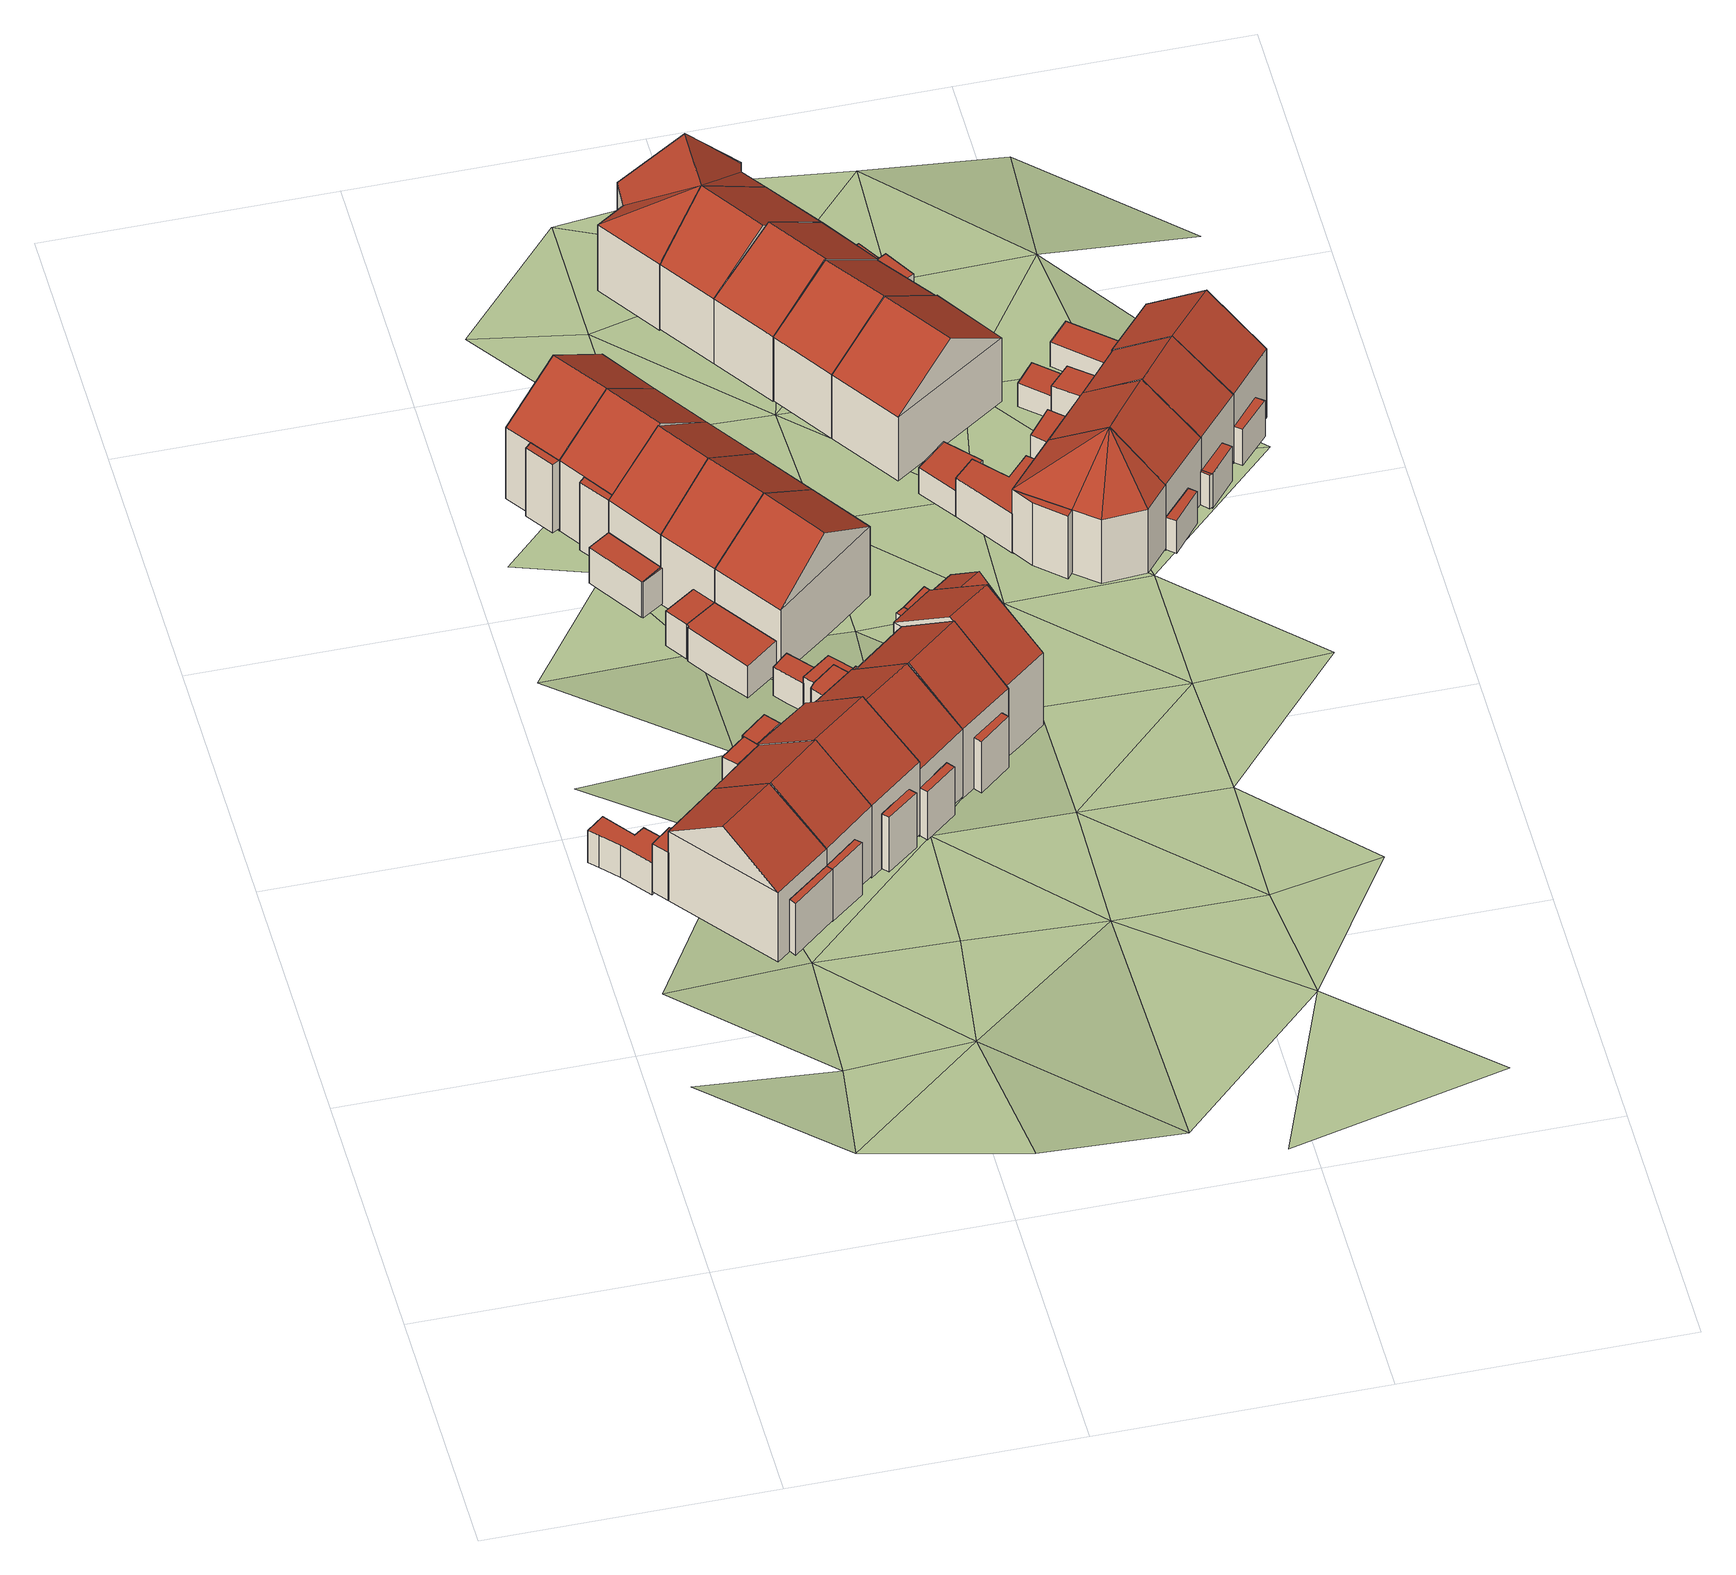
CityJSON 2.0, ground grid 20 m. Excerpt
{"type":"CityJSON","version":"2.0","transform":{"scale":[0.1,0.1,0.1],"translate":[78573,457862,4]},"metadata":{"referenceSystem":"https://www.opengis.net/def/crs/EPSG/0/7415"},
"CityObjects":{
"building1":{"type":"Building","attributes":{"validity":"0"},"children":["building1-1","building1-2","building1-3","building1-4"]},
"building1-1":{"type":"BuildingPart","attributes":{"roofType":"1000","RelativeEavesHeight":4.31,"RelativeRidgeHeight":4.31,"AbsoluteEavesHeight":11.48,"AbsoluteRidgeHeight":11.48,"validity":"0"},"parents":["building1"],"geometry":[{"type":"Solid","lod":"2","boundaries":[[[[0,1,2,3]],[[1,4,5,2]],[[4,6,7,5]],[[6,0,3,7]],[[6,4,1,0]],[[3,2,5,7]]]],"semantics":{"surfaces":[{"type":"WallSurface"},{"type":"RoofSurface","Direction":0,"Slope":90},{"type":"GroundSurface"}],"values":[[0,0,0,0,1,2]]}}]},
"building1-2":{"type":"BuildingPart","attributes":{"roofType":"1000","RelativeEavesHeight":2.87,"RelativeRidgeHeight":2.87,"AbsoluteEavesHeight":9.78,"AbsoluteRidgeHeight":9.78,"validity":"0"},"parents":["building1"],"geometry":[{"type":"Solid","lod":"2","boundaries":[[[[8,9,10,11]],[[9,12,13,10]],[[12,14,15,13]],[[14,16,17,15]],[[16,18,19,17]],[[18,20,21,19]],[[20,22,23,21]],[[22,24,25,23]],[[24,26,27,25]],[[26,28,29,27]],[[28,8,11,29]],[[28,26,24,22,20,18,16,14,12,9,8]],[[11,10,13,15,17,19,21,23,25,27,29]]]],"semantics":{"surfaces":[{"type":"WallSurface"},{"type":"RoofSurface","Direction":180,"Slope":90},{"type":"GroundSurface"}],"values":[[0,0,0,0,0,0,0,0,0,0,0,1,2]]}}]},
"building1-3":{"type":"BuildingPart","attributes":{"roofType":"1000","RelativeEavesHeight":4.63,"RelativeRidgeHeight":4.63,"AbsoluteEavesHeight":11.91,"AbsoluteRidgeHeight":11.91,"validity":"0"},"parents":["building1"],"geometry":[{"type":"Solid","lod":"2","boundaries":[[[[30,31,32,33]],[[31,34,35,32]],[[34,36,37,35]],[[36,30,33,37]],[[36,34,31,30]],[[33,32,35,37]]]],"semantics":{"surfaces":[{"type":"WallSurface"},{"type":"RoofSurface","Direction":0,"Slope":90},{"type":"GroundSurface"}],"values":[[0,0,0,0,1,2]]}}]},
"building1-4":{"type":"BuildingPart","attributes":{"roofType":"1030","RelativeEavesHeight":6.18,"RelativeRidgeHeight":9.48,"AbsoluteEavesHeight":13.35,"AbsoluteRidgeHeight":16.65,"validity":"0"},"parents":["building1"],"geometry":[{"type":"Solid","lod":"2","boundaries":[[[[38,39,40,41]],[[39,42,3,40]],[[42,43,44,3]],[[43,38,41,44]],[[42,39,45]],[[38,43,46]],[[39,38,46,45]],[[43,42,45,46]],[[41,40,3,44]]]],"semantics":{"surfaces":[{"type":"WallSurface"},{"type":"RoofSurface","Direction":140.79,"Slope":53.66},{"type":"RoofSurface","Direction":320.32,"Slope":53.66},{"type":"GroundSurface"}],"values":[[0,0,0,0,0,0,1,2,3]]}}]},
"building2":{"type":"Building","attributes":{"validity":"0"},"children":["building2-1","building2-2","building2-3"]},
"building2-1":{"type":"BuildingPart","attributes":{"roofType":"1000","RelativeEavesHeight":4.75,"RelativeRidgeHeight":4.75,"AbsoluteEavesHeight":11.91,"AbsoluteRidgeHeight":11.91,"validity":"0"},"parents":["building2"],"geometry":[{"type":"Solid","lod":"2","boundaries":[[[[36,47,48,41]],[[47,49,50,48]],[[49,30,51,50]],[[30,36,41,51]],[[30,49,47,36]],[[41,48,50,51]]]],"semantics":{"surfaces":[{"type":"WallSurface"},{"type":"RoofSurface","Direction":0,"Slope":90},{"type":"GroundSurface"}],"values":[[0,0,0,0,1,2]]}}]},
"building2-2":{"type":"BuildingPart","attributes":{"roofType":"1000","RelativeEavesHeight":6.18,"RelativeRidgeHeight":6.18,"AbsoluteEavesHeight":13.35,"AbsoluteRidgeHeight":13.35,"validity":"0"},"parents":["building2"],"geometry":[{"type":"Solid","lod":"2","boundaries":[[[[52,53,54,55]],[[53,56,57,54]],[[56,58,59,57]],[[58,60,61,59]],[[60,52,55,61]],[[60,58,56,53,52]],[[55,54,57,59,61]]]],"semantics":{"surfaces":[{"type":"WallSurface"},{"type":"RoofSurface","Direction":0,"Slope":90},{"type":"GroundSurface"}],"values":[[0,0,0,0,0,1,2]]}}]},
"building2-3":{"type":"BuildingPart","attributes":{"roofType":"1030","RelativeEavesHeight":6.24,"RelativeRidgeHeight":9.54,"AbsoluteEavesHeight":13.35,"AbsoluteRidgeHeight":16.65,"validity":"0"},"parents":["building2"],"geometry":[{"type":"Solid","lod":"2","boundaries":[[[[62,38,63,64]],[[38,43,65,63]],[[43,52,66,65]],[[52,62,64,66]],[[43,38,67]],[[62,52,68]],[[38,62,68,67]],[[52,43,67,68]],[[64,63,65,66]]]],"semantics":{"surfaces":[{"type":"WallSurface"},{"type":"RoofSurface","Direction":140.61,"Slope":53.95},{"type":"RoofSurface","Direction":320.27,"Slope":53.95},{"type":"GroundSurface"}],"values":[[0,0,0,0,0,0,1,2,3]]}}]},
"building3":{"type":"Building","attributes":{"validity":"0"},"children":["building3-1","building3-2","building3-3"]},
"building3-1":{"type":"BuildingPart","attributes":{"roofType":"1030","RelativeEavesHeight":6.5,"RelativeRidgeHeight":9.8,"AbsoluteEavesHeight":13.35,"AbsoluteRidgeHeight":16.65,"validity":"0"},"parents":["building3"],"geometry":[{"type":"Solid","lod":"2","boundaries":[[[[69,62,70,71]],[[62,72,73,70]],[[72,74,75,73]],[[74,69,71,75]],[[72,62,76]],[[69,74,77]],[[62,69,77,76]],[[74,72,76,77]],[[71,70,73,75]]]],"semantics":{"surfaces":[{"type":"WallSurface"},{"type":"RoofSurface","Direction":141.44,"Slope":54.24},{"type":"RoofSurface","Direction":322.54,"Slope":54.23},{"type":"GroundSurface"}],"values":[[0,0,0,0,0,0,1,2,3]]}}]},
"building3-2":{"type":"BuildingPart","attributes":{"roofType":"1000","RelativeEavesHeight":6.37,"RelativeRidgeHeight":6.37,"AbsoluteEavesHeight":13.35,"AbsoluteRidgeHeight":13.35,"validity":"0"},"parents":["building3"],"geometry":[{"type":"Solid","lod":"2","boundaries":[[[[72,60,78,79]],[[60,80,81,78]],[[80,82,83,81]],[[82,72,79,83]],[[82,80,60,72]],[[79,78,81,83]]]],"semantics":{"surfaces":[{"type":"WallSurface"},{"type":"RoofSurface","Direction":0,"Slope":90},{"type":"GroundSurface"}],"values":[[0,0,0,0,1,2]]}}]},
"building3-3":{"type":"BuildingPart","attributes":{"roofType":"1000","RelativeEavesHeight":4.96,"RelativeRidgeHeight":4.96,"AbsoluteEavesHeight":11.91,"AbsoluteRidgeHeight":11.91,"validity":"0"},"parents":["building3"],"geometry":[{"type":"Solid","lod":"2","boundaries":[[[[84,85,86,87]],[[85,88,89,86]],[[88,90,91,89]],[[90,84,87,91]],[[90,88,85,84]],[[87,86,89,91]]]],"semantics":{"surfaces":[{"type":"WallSurface"},{"type":"RoofSurface","Direction":0,"Slope":90},{"type":"GroundSurface"}],"values":[[0,0,0,0,1,2]]}}]},
"building4":{"type":"Building","attributes":{"roofType":"1000","RelativeEavesHeight":3.02,"RelativeRidgeHeight":3.02,"AbsoluteEavesHeight":9.07,"AbsoluteRidgeHeight":9.07,"validity":"0"},"geometry":[{"type":"Solid","lod":"2","boundaries":[[[[92,93,94,95]],[[93,96,97,94]],[[96,98,99,97]],[[98,100,101,99]],[[100,102,103,101]],[[102,92,95,103]],[[102,100,98,96,93,92]],[[95,94,97,99,101,103]]]],"semantics":{"surfaces":[{"type":"WallSurface"},{"type":"RoofSurface","Direction":0,"Slope":90},{"type":"GroundSurface"}],"values":[[0,0,0,0,0,0,1,2]]}}]},
"building5":{"type":"Building","attributes":{"validity":"0"},"children":["building5-1","building5-2"]},
"building5-1":{"type":"BuildingPart","attributes":{"roofType":"1000","RelativeEavesHeight":6.15,"RelativeRidgeHeight":6.15,"AbsoluteEavesHeight":12.1,"AbsoluteRidgeHeight":12.1,"validity":"0"},"parents":["building5"],"geometry":[{"type":"Solid","lod":"2","boundaries":[[[[104,105,106,107]],[[105,108,109,106]],[[108,110,111,109]],[[110,104,107,111]],[[110,108,105,104]],[[107,106,109,111]]]],"semantics":{"surfaces":[{"type":"WallSurface"},{"type":"RoofSurface","Direction":0,"Slope":90},{"type":"GroundSurface"}],"values":[[0,0,0,0,1,2]]}}]},
"building5-2":{"type":"BuildingPart","attributes":{"roofType":"1030","RelativeEavesHeight":6.44,"RelativeRidgeHeight":9.63,"AbsoluteEavesHeight":12.1,"AbsoluteRidgeHeight":15.29,"validity":"0"},"parents":["building5"],"geometry":[{"type":"Solid","lod":"2","boundaries":[[[[112,113,114,115]],[[113,104,116,114]],[[104,117,118,116]],[[117,112,115,118]],[[104,113,119]],[[112,117,120]],[[113,112,120,119]],[[117,104,119,120]],[[115,114,116,118]]]],"semantics":{"surfaces":[{"type":"WallSurface"},{"type":"RoofSurface","Direction":55.72,"Slope":54.35},{"type":"RoofSurface","Direction":235.53,"Slope":54.35},{"type":"GroundSurface"}],"values":[[0,0,0,0,0,0,1,2,3]]}}]},
"building6":{"type":"Building","attributes":{"validity":"0"},"children":["building6-1","building6-2"]},
"building6-1":{"type":"BuildingPart","attributes":{"roofType":"1000","RelativeEavesHeight":6.12,"RelativeRidgeHeight":6.12,"AbsoluteEavesHeight":12.1,"AbsoluteRidgeHeight":12.1,"validity":"0"},"parents":["building6"],"geometry":[{"type":"Solid","lod":"2","boundaries":[[[[121,122,123,124]],[[122,125,126,123]],[[125,127,128,126]],[[127,121,124,128]],[[127,125,122,121]],[[124,123,126,128]]]],"semantics":{"surfaces":[{"type":"WallSurface"},{"type":"RoofSurface","Direction":0,"Slope":90},{"type":"GroundSurface"}],"values":[[0,0,0,0,1,2]]}}]},
"building6-2":{"type":"BuildingPart","attributes":{"roofType":"1030","RelativeEavesHeight":6.39,"RelativeRidgeHeight":9.58,"AbsoluteEavesHeight":12.1,"AbsoluteRidgeHeight":15.29,"validity":"0"},"parents":["building6"],"geometry":[{"type":"Solid","lod":"2","boundaries":[[[[113,129,130,114]],[[129,121,131,130]],[[121,104,116,131]],[[104,113,114,116]],[[121,129,132]],[[113,104,119]],[[129,113,119,132]],[[104,121,132,119]],[[114,130,131,116]]]],"semantics":{"surfaces":[{"type":"WallSurface"},{"type":"RoofSurface","Direction":56.02,"Slope":54.39},{"type":"RoofSurface","Direction":236.41,"Slope":54.39},{"type":"GroundSurface"}],"values":[[0,0,0,0,0,0,1,2,3]]}}]},
"building7":{"type":"Building","attributes":{"validity":"0"},"children":["building7-1","building7-2"]},
"building7-1":{"type":"BuildingPart","attributes":{"roofType":"1000","RelativeEavesHeight":3.15,"RelativeRidgeHeight":3.15,"AbsoluteEavesHeight":9.18,"AbsoluteRidgeHeight":9.18,"validity":"0"},"parents":["building7"],"geometry":[{"type":"Solid","lod":"2","boundaries":[[[[133,134,135,136]],[[134,137,138,135]],[[137,139,140,138]],[[139,141,123,140]],[[141,133,136,123]],[[141,139,137,134,133]],[[136,135,138,140,123]]]],"semantics":{"surfaces":[{"type":"WallSurface"},{"type":"RoofSurface","Direction":0,"Slope":90},{"type":"GroundSurface"}],"values":[[0,0,0,0,0,1,2]]}}]},
"building7-2":{"type":"BuildingPart","attributes":{"roofType":"1030","RelativeEavesHeight":6.33,"RelativeRidgeHeight":9.52,"AbsoluteEavesHeight":12.1,"AbsoluteRidgeHeight":15.29,"validity":"0"},"parents":["building7"],"geometry":[{"type":"Solid","lod":"2","boundaries":[[[[129,142,143,144]],[[142,145,146,143]],[[145,122,147,146]],[[122,129,144,147]],[[145,142,148]],[[129,122,149]],[[142,129,149,148]],[[122,145,148,149]],[[144,143,146,147]]]],"semantics":{"surfaces":[{"type":"WallSurface"},{"type":"RoofSurface","Direction":55.92,"Slope":55.96},{"type":"RoofSurface","Direction":236.11,"Slope":55.96},{"type":"GroundSurface"}],"values":[[0,0,0,0,0,0,1,2,3]]}}]},
"building8":{"type":"Building","attributes":{"validity":"0"},"children":["building8-1","building8-2","building8-3","building8-4"]},
"building8-1":{"type":"BuildingPart","attributes":{"roofType":"1000","RelativeEavesHeight":5.49,"RelativeRidgeHeight":5.49,"AbsoluteEavesHeight":12.28,"AbsoluteRidgeHeight":12.28,"validity":"0"},"parents":["building8"],"geometry":[{"type":"Solid","lod":"2","boundaries":[[[[150,151,152,153]],[[151,154,155,152]],[[154,156,157,155]],[[156,158,159,157]],[[158,150,153,159]],[[158,156,154,151,150]],[[153,152,155,157,159]]]],"semantics":{"surfaces":[{"type":"WallSurface"},{"type":"RoofSurface","Direction":0,"Slope":90},{"type":"GroundSurface"}],"values":[[0,0,0,0,0,1,2]]}}]},
"building8-2":{"type":"BuildingPart","attributes":{"roofType":"1000","RelativeEavesHeight":2.36,"RelativeRidgeHeight":2.36,"AbsoluteEavesHeight":9.18,"AbsoluteRidgeHeight":9.18,"validity":"0"},"parents":["building8"],"geometry":[{"type":"Solid","lod":"2","boundaries":[[[[160,161,162,163]],[[161,164,165,162]],[[164,166,152,165]],[[166,167,153,152]],[[167,168,159,153]],[[168,160,163,159]],[[168,167,166,164,161,160]],[[163,162,165,152,153,159]]]],"semantics":{"surfaces":[{"type":"WallSurface"},{"type":"RoofSurface","Direction":0,"Slope":90},{"type":"GroundSurface"}],"values":[[0,0,0,0,0,0,1,2]]}}]},
"building8-3":{"type":"BuildingPart","attributes":{"roofType":"1030","RelativeEavesHeight":5.98,"RelativeRidgeHeight":9.3,"AbsoluteEavesHeight":12.68,"AbsoluteRidgeHeight":15.99,"validity":"0"},"parents":["building8"],"geometry":[{"type":"Solid","lod":"2","boundaries":[[[[169,170,171,172]],[[170,173,174,171]],[[173,175,176,174]],[[175,169,172,176]],[[173,170,177]],[[169,175,178]],[[170,169,178,177]],[[175,173,177,178]],[[172,171,174,176]]]],"semantics":{"surfaces":[{"type":"WallSurface"},{"type":"RoofSurface","Direction":322.36,"Slope":53.58},{"type":"RoofSurface","Direction":141.32,"Slope":53.59},{"type":"GroundSurface"}],"values":[[0,0,0,0,0,0,1,2,3]]}}]},
"building8-4":{"type":"BuildingPart","attributes":{"roofType":"1000","RelativeEavesHeight":4.33,"RelativeRidgeHeight":4.33,"AbsoluteEavesHeight":11.11,"AbsoluteRidgeHeight":11.11,"validity":"0"},"parents":["building8"],"geometry":[{"type":"Solid","lod":"2","boundaries":[[[[179,180,181,182]],[[180,183,184,181]],[[183,185,186,184]],[[185,179,182,186]],[[185,183,180,179]],[[182,181,184,186]]]],"semantics":{"surfaces":[{"type":"WallSurface"},{"type":"RoofSurface","Direction":0,"Slope":90},{"type":"GroundSurface"}],"values":[[0,0,0,0,1,2]]}}]},
"building9":{"type":"Building","attributes":{"validity":"0"},"children":["building9-1","building9-2","building9-3"]},
"building9-1":{"type":"BuildingPart","attributes":{"roofType":"1030","RelativeEavesHeight":6.28,"RelativeRidgeHeight":9.46,"AbsoluteEavesHeight":12.1,"AbsoluteRidgeHeight":15.29,"validity":"0"},"parents":["building9"],"geometry":[{"type":"Solid","lod":"2","boundaries":[[[[187,145,146,188]],[[145,142,143,146]],[[142,189,190,143]],[[189,187,188,190]],[[142,145,148]],[[187,189,191]],[[145,187,191,148]],[[189,142,148,191]],[[188,146,143,190]]]],"semantics":{"surfaces":[{"type":"WallSurface"},{"type":"RoofSurface","Direction":235.69,"Slope":56},{"type":"RoofSurface","Direction":55.78,"Slope":56},{"type":"GroundSurface"}],"values":[[0,0,0,0,0,0,1,2,3]]}}]},
"building9-2":{"type":"BuildingPart","attributes":{"roofType":"1000","RelativeEavesHeight":3.13,"RelativeRidgeHeight":3.13,"AbsoluteEavesHeight":9.18,"AbsoluteRidgeHeight":9.18,"validity":"0"},"parents":["building9"],"geometry":[{"type":"Solid","lod":"2","boundaries":[[[[133,192,193,136]],[[192,194,195,193]],[[194,134,135,195]],[[134,133,136,135]],[[134,194,192,133]],[[136,193,195,135]]]],"semantics":{"surfaces":[{"type":"WallSurface"},{"type":"RoofSurface","Direction":0,"Slope":90},{"type":"GroundSurface"}],"values":[[0,0,0,0,1,2]]}}]},
"building9-3":{"type":"BuildingPart","attributes":{"roofType":"1000","RelativeEavesHeight":3.02,"RelativeRidgeHeight":3.02,"AbsoluteEavesHeight":9.07,"AbsoluteRidgeHeight":9.07,"validity":"0"},"parents":["building9"],"geometry":[{"type":"Solid","lod":"2","boundaries":[[[[92,102,196,197]],[[102,198,199,196]],[[198,200,201,199]],[[200,92,197,201]],[[200,198,102,92]],[[197,196,199,201]]]],"semantics":{"surfaces":[{"type":"WallSurface"},{"type":"RoofSurface","Direction":112.02,"Slope":90},{"type":"GroundSurface"}],"values":[[0,0,0,0,1,2]]}}]},
"building10":{"type":"Building","attributes":{"validity":"0"},"children":["building10-1","building10-2","building10-3","building10-4","building10-5","building10-6"]},
"building10-1":{"type":"BuildingPart","attributes":{"roofType":"1030","RelativeEavesHeight":6.2,"RelativeRidgeHeight":9.51,"AbsoluteEavesHeight":12.68,"AbsoluteRidgeHeight":15.99,"validity":"0"},"parents":["building10"],"geometry":[{"type":"Solid","lod":"2","boundaries":[[[[202,203,204,205]],[[203,206,207,204]],[[206,173,208,207]],[[173,202,205,208]],[[206,203,209]],[[202,173,210]],[[203,202,210,209]],[[173,206,209,210]],[[205,204,207,208]]]],"semantics":{"surfaces":[{"type":"WallSurface"},{"type":"RoofSurface","Direction":321.29,"Slope":52.79},{"type":"RoofSurface","Direction":141.06,"Slope":52.79},{"type":"GroundSurface"}],"values":[[0,0,0,0,0,0,1,2,3]]}}]},
"building10-2":{"type":"BuildingPart","attributes":{"roofType":"1000","RelativeEavesHeight":2.47,"RelativeRidgeHeight":2.47,"AbsoluteEavesHeight":8.98,"AbsoluteRidgeHeight":8.98,"validity":"0"},"parents":["building10"],"geometry":[{"type":"Solid","lod":"2","boundaries":[[[[211,212,213,214]],[[212,215,204,213]],[[215,216,217,204]],[[216,211,214,217]],[[216,215,212,211]],[[214,213,204,217]]]],"semantics":{"surfaces":[{"type":"WallSurface"},{"type":"RoofSurface","Direction":0,"Slope":90},{"type":"GroundSurface"}],"values":[[0,0,0,0,1,2]]}}]},
"building10-3":{"type":"BuildingPart","attributes":{"roofType":"1000","RelativeEavesHeight":3.96,"RelativeRidgeHeight":3.96,"AbsoluteEavesHeight":10.68,"AbsoluteRidgeHeight":10.68,"validity":"0"},"parents":["building10"],"geometry":[{"type":"Solid","lod":"2","boundaries":[[[[218,219,220,221]],[[219,222,223,220]],[[222,224,225,223]],[[224,218,221,225]],[[224,222,219,218]],[[221,220,223,225]]]],"semantics":{"surfaces":[{"type":"WallSurface"},{"type":"RoofSurface","Direction":0,"Slope":90},{"type":"GroundSurface"}],"values":[[0,0,0,0,1,2]]}}]},
"building10-4":{"type":"BuildingPart","attributes":{"roofType":"1000","RelativeEavesHeight":2.54,"RelativeRidgeHeight":2.54,"AbsoluteEavesHeight":8.97,"AbsoluteRidgeHeight":8.97,"validity":"0"},"parents":["building10"],"geometry":[{"type":"Solid","lod":"2","boundaries":[[[[226,227,228,229]],[[227,230,231,228]],[[230,232,233,231]],[[232,226,229,233]],[[232,230,227,226]],[[229,228,231,233]]]],"semantics":{"surfaces":[{"type":"WallSurface"},{"type":"RoofSurface","Direction":0,"Slope":90},{"type":"GroundSurface"}],"values":[[0,0,0,0,1,2]]}}]},
"building10-5":{"type":"BuildingPart","attributes":{"roofType":"1000","RelativeEavesHeight":3.05,"RelativeRidgeHeight":3.05,"AbsoluteEavesHeight":9.58,"AbsoluteRidgeHeight":9.58,"validity":"0"},"parents":["building10"],"geometry":[{"type":"Solid","lod":"2","boundaries":[[[[234,235,236,237]],[[235,238,239,236]],[[238,240,241,239]],[[240,234,237,241]],[[240,238,235,234]],[[237,236,239,241]]]],"semantics":{"surfaces":[{"type":"WallSurface"},{"type":"RoofSurface","Direction":0,"Slope":90},{"type":"GroundSurface"}],"values":[[0,0,0,0,1,2]]}}]},
"building10-6":{"type":"BuildingPart","attributes":{"roofType":"1000","RelativeEavesHeight":4.6,"RelativeRidgeHeight":4.6,"AbsoluteEavesHeight":11.11,"AbsoluteRidgeHeight":11.11,"validity":"0"},"parents":["building10"],"geometry":[{"type":"Solid","lod":"2","boundaries":[[[[242,243,244,245]],[[243,246,247,244]],[[246,248,249,247]],[[248,242,245,249]],[[248,246,243,242]],[[245,244,247,249]]]],"semantics":{"surfaces":[{"type":"WallSurface"},{"type":"RoofSurface","Direction":0,"Slope":90},{"type":"GroundSurface"}],"values":[[0,0,0,0,1,2]]}}]},
"building11":{"type":"Building","attributes":{"roofType":"1030","RelativeEavesHeight":6.21,"RelativeRidgeHeight":9.39,"AbsoluteEavesHeight":12.1,"AbsoluteRidgeHeight":15.29,"validity":"0"},"geometry":[{"type":"Solid","lod":"2","boundaries":[[[[250,187,251,252]],[[187,189,253,251]],[[189,254,255,253]],[[254,250,252,255]],[[189,187,191]],[[250,254,256]],[[187,250,256,191]],[[254,189,191,256]],[[252,251,253,255]]]],"semantics":{"surfaces":[{"type":"WallSurface"},{"type":"RoofSurface","Direction":235.69,"Slope":55.96},{"type":"RoofSurface","Direction":55.78,"Slope":55.96},{"type":"GroundSurface"}],"values":[[0,0,0,0,0,0,1,2,3]]}}]},
"building12":{"type":"Building","attributes":{"validity":"0"},"children":["building12-1","building12-2","building12-3","building12-4","building12-5"]},
"building12-1":{"type":"BuildingPart","attributes":{"roofType":"1000","RelativeEavesHeight":3.8,"RelativeRidgeHeight":3.8,"AbsoluteEavesHeight":9.88,"AbsoluteRidgeHeight":9.88,"validity":"0"},"parents":["building12"],"geometry":[{"type":"Solid","lod":"2","boundaries":[[[[257,258,259,260]],[[258,261,262,259]],[[261,263,264,262]],[[263,257,260,264]],[[263,261,258,257]],[[260,259,262,264]]]],"semantics":{"surfaces":[{"type":"WallSurface"},{"type":"RoofSurface","Direction":0,"Slope":90},{"type":"GroundSurface"}],"values":[[0,0,0,0,1,2]]}}]},
"building12-2":{"type":"BuildingPart","attributes":{"roofType":"1030","RelativeEavesHeight":6.29,"RelativeRidgeHeight":8.17,"AbsoluteEavesHeight":12.4,"AbsoluteRidgeHeight":14.28,"validity":"0"},"parents":["building12"],"geometry":[{"type":"Solid","lod":"2","boundaries":[[[[265,266,267,268]],[[266,269,260,267]],[[269,270,264,260]],[[270,265,268,264]],[[269,266,271]],[[265,270,272]],[[266,265,272,271]],[[270,269,271,272]],[[268,267,260,264]]]],"semantics":{"surfaces":[{"type":"WallSurface"},{"type":"RoofSurface","Direction":144.46,"Slope":52.38},{"type":"RoofSurface","Direction":322.85,"Slope":52.38},{"type":"GroundSurface"}],"values":[[0,0,0,0,0,0,1,2,3]]}}]},
"building12-3":{"type":"BuildingPart","attributes":{"roofType":"1000","RelativeEavesHeight":3.72,"RelativeRidgeHeight":3.72,"AbsoluteEavesHeight":9.88,"AbsoluteRidgeHeight":9.88,"validity":"0"},"parents":["building12"],"geometry":[{"type":"Solid","lod":"2","boundaries":[[[[273,274,275,276]],[[274,277,278,275]],[[277,257,279,278]],[[257,273,276,279]],[[257,277,274,273]],[[276,275,278,279]]]],"semantics":{"surfaces":[{"type":"WallSurface"},{"type":"RoofSurface","Direction":0,"Slope":90},{"type":"GroundSurface"}],"values":[[0,0,0,0,1,2]]}}]},
"building12-4":{"type":"BuildingPart","attributes":{"roofType":"1030","RelativeEavesHeight":6.5,"RelativeRidgeHeight":9.81,"AbsoluteEavesHeight":12.68,"AbsoluteRidgeHeight":15.99,"validity":"0"},"parents":["building12"],"geometry":[{"type":"Solid","lod":"2","boundaries":[[[[280,281,279,276]],[[281,282,283,279]],[[282,284,285,283]],[[284,280,276,285]],[[282,281,286]],[[280,284,287]],[[281,280,287,286]],[[284,282,286,287]],[[276,279,283,285]]]],"semantics":{"surfaces":[{"type":"WallSurface"},{"type":"RoofSurface","Direction":321.67,"Slope":54.05},{"type":"RoofSurface","Direction":141.55,"Slope":54.05},{"type":"GroundSurface"}],"values":[[0,0,0,0,0,0,1,2,3]]}}]},
"building12-5":{"type":"BuildingPart","attributes":{"roofType":"1000","RelativeEavesHeight":3.73,"RelativeRidgeHeight":3.73,"AbsoluteEavesHeight":9.88,"AbsoluteRidgeHeight":9.88,"validity":"0"},"parents":["building12"],"geometry":[{"type":"Solid","lod":"2","boundaries":[[[[258,277,278,288]],[[277,289,290,278]],[[289,291,292,290]],[[291,258,288,292]],[[291,289,277,258]],[[288,278,290,292]]]],"semantics":{"surfaces":[{"type":"WallSurface"},{"type":"RoofSurface","Direction":0,"Slope":90},{"type":"GroundSurface"}],"values":[[0,0,0,0,1,2]]}}]},
"building13":{"type":"Building","attributes":{"validity":"0"},"children":["building13-1","building13-2"]},
"building13-1":{"type":"BuildingPart","attributes":{"roofType":"1130","RelativeEavesHeight":5.81,"RelativeRidgeHeight":9.35,"AbsoluteEavesHeight":11.36,"AbsoluteRidgeHeight":14.9,"validity":"0"},"parents":["building13"],"geometry":[{"type":"Solid","lod":"2","boundaries":[[[[293,294,295,296]],[[294,297,298,295]],[[297,299,300,298]],[[299,293,296,300]],[[297,294,301]],[[293,299,302]],[[294,293,302,301]],[[299,297,301,302]],[[296,295,298,300]]]],"semantics":{"surfaces":[{"type":"WallSurface"},{"type":"RoofSurface","Direction":171.59,"Slope":-43.9},{"type":"RoofSurface","Direction":92.46,"Slope":45.32},{"type":"RoofSurface","Direction":271.35,"Slope":51.28},{"type":"GroundSurface"}],"values":[[0,0,0,0,1,0,2,3,4]]}}]},
"building13-2":{"type":"BuildingPart","attributes":{"roofType":"1070","RelativeEavesHeight":5.83,"RelativeRidgeHeight":9.37,"AbsoluteEavesHeight":11.36,"AbsoluteRidgeHeight":14.9,"validity":"0"},"parents":["building13"],"geometry":[{"type":"Solid","lod":"2","boundaries":[[[[303,304,305,306]],[[304,297,298,305]],[[297,294,295,298]],[[294,307,308,295]],[[307,303,306,308]],[[304,303,301]],[[297,304,301]],[[294,297,301]],[[307,294,301]],[[303,307,301]],[[306,305,298,295,308]]]],"semantics":{"surfaces":[{"type":"WallSurface"},{"type":"RoofSurface","Direction":235.81,"Slope":51.46},{"type":"RoofSurface","Direction":328.08,"Slope":52.86},{"type":"RoofSurface","Direction":351.59,"Slope":43.9},{"type":"RoofSurface","Direction":55.96,"Slope":56.11},{"type":"RoofSurface","Direction":147.72,"Slope":10.47},{"type":"GroundSurface"}],"values":[[0,0,0,0,0,1,2,3,4,5,6]]}}]},
"building14":{"type":"Building","attributes":{"roofType":"1130","RelativeEavesHeight":5.76,"RelativeRidgeHeight":9.3,"AbsoluteEavesHeight":11.36,"AbsoluteRidgeHeight":14.9,"validity":"0"},"geometry":[{"type":"Solid","lod":"2","boundaries":[[[[309,303,310,311]],[[303,307,312,310]],[[307,313,314,312]],[[313,309,311,314]],[[307,303,301]],[[309,313,315]],[[303,309,315,301]],[[313,307,301,315]],[[311,310,312,314]]]],"semantics":{"surfaces":[{"type":"WallSurface"},{"type":"RoofSurface","Direction":327.72,"Slope":-10.47},{"type":"RoofSurface","Direction":235.77,"Slope":51.48},{"type":"RoofSurface","Direction":55.5,"Slope":56.19},{"type":"GroundSurface"}],"values":[[0,0,0,0,1,0,2,3,4]]}}]},
"building15":{"type":"Building","attributes":{"validity":"0"},"children":["building15-1","building15-2","building15-3"]},
"building15-1":{"type":"BuildingPart","attributes":{"roofType":"1000","RelativeEavesHeight":2.41,"RelativeRidgeHeight":2.41,"AbsoluteEavesHeight":8.16,"AbsoluteRidgeHeight":8.16,"validity":"0"},"parents":["building15"],"geometry":[{"type":"Solid","lod":"2","boundaries":[[[[316,317,318,319]],[[317,320,321,318]],[[320,322,323,321]],[[322,316,319,323]],[[322,320,317,316]],[[319,318,321,323]]]],"semantics":{"surfaces":[{"type":"WallSurface"},{"type":"RoofSurface","Direction":0,"Slope":90},{"type":"GroundSurface"}],"values":[[0,0,0,0,1,2]]}}]},
"building15-2":{"type":"BuildingPart","attributes":{"roofType":"1000","RelativeEavesHeight":4.03,"RelativeRidgeHeight":4.03,"AbsoluteEavesHeight":9.78,"AbsoluteRidgeHeight":9.78,"validity":"0"},"parents":["building15"],"geometry":[{"type":"Solid","lod":"2","boundaries":[[[[324,325,326,327]],[[325,328,319,326]],[[328,329,330,319]],[[329,324,327,330]],[[329,328,325,324]],[[327,326,319,330]]]],"semantics":{"surfaces":[{"type":"WallSurface"},{"type":"RoofSurface","Direction":0,"Slope":90},{"type":"GroundSurface"}],"values":[[0,0,0,0,1,2]]}}]},
"building15-3":{"type":"BuildingPart","attributes":{"roofType":"1030","RelativeEavesHeight":5.72,"RelativeRidgeHeight":9.26,"AbsoluteEavesHeight":11.36,"AbsoluteRidgeHeight":14.9,"validity":"0"},"parents":["building15"],"geometry":[{"type":"Solid","lod":"2","boundaries":[[[[313,331,332,314]],[[331,333,334,332]],[[333,309,311,334]],[[309,313,314,311]],[[333,331,335]],[[313,309,336]],[[331,313,336,335]],[[309,333,335,336]],[[314,332,334,311]]]],"semantics":{"surfaces":[{"type":"WallSurface"},{"type":"RoofSurface","Direction":56.09,"Slope":54.04},{"type":"RoofSurface","Direction":235.9,"Slope":54.04},{"type":"GroundSurface"}],"values":[[0,0,0,0,0,0,1,2,3]]}}]},
"building16":{"type":"Building","attributes":{"validity":"0"},"children":["building16-1","building16-2"]},
"building16-1":{"type":"BuildingPart","attributes":{"roofType":"1030","RelativeEavesHeight":5.68,"RelativeRidgeHeight":9.22,"AbsoluteEavesHeight":11.36,"AbsoluteRidgeHeight":14.9,"validity":"0"},"parents":["building16"],"geometry":[{"type":"Solid","lod":"2","boundaries":[[[[337,333,338,339]],[[333,340,341,338]],[[340,342,343,341]],[[342,337,339,343]],[[340,333,344]],[[337,342,345]],[[333,337,345,344]],[[342,340,344,345]],[[339,338,341,343]]]],"semantics":{"surfaces":[{"type":"WallSurface"},{"type":"RoofSurface","Direction":235.35,"Slope":53.85},{"type":"RoofSurface","Direction":54.41,"Slope":53.83},{"type":"GroundSurface"}],"values":[[0,0,0,0,0,0,1,2,3]]}}]},
"building16-2":{"type":"BuildingPart","attributes":{"roofType":"1000","RelativeEavesHeight":5.61,"RelativeRidgeHeight":5.61,"AbsoluteEavesHeight":11.36,"AbsoluteRidgeHeight":11.36,"validity":"0"},"parents":["building16"],"geometry":[{"type":"Solid","lod":"2","boundaries":[[[[340,346,347,341]],[[346,348,349,347]],[[348,350,351,349]],[[350,340,341,351]],[[350,348,346,340]],[[341,347,349,351]]]],"semantics":{"surfaces":[{"type":"WallSurface"},{"type":"RoofSurface","Direction":0,"Slope":90},{"type":"GroundSurface"}],"values":[[0,0,0,0,1,2]]}}]},
"building17":{"type":"Building","attributes":{"validity":"0"},"children":["building17-1","building17-2"]},
"building17-1":{"type":"BuildingPart","attributes":{"roofType":"1030","RelativeEavesHeight":5.63,"RelativeRidgeHeight":9.17,"AbsoluteEavesHeight":11.36,"AbsoluteRidgeHeight":14.9,"validity":"0"},"parents":["building17"],"geometry":[{"type":"Solid","lod":"2","boundaries":[[[[352,337,339,353]],[[337,354,355,339]],[[354,356,357,355]],[[356,352,353,357]],[[354,337,345]],[[352,356,358]],[[337,352,358,345]],[[356,354,345,358]],[[353,339,355,357]]]],"semantics":{"surfaces":[{"type":"WallSurface"},{"type":"RoofSurface","Direction":236.02,"Slope":54.24},{"type":"RoofSurface","Direction":56.5,"Slope":54.24},{"type":"GroundSurface"}],"values":[[0,0,0,0,0,0,1,2,3]]}}]},
"building17-2":{"type":"BuildingPart","attributes":{"roofType":"1000","RelativeEavesHeight":3,"RelativeRidgeHeight":3,"AbsoluteEavesHeight":8.77,"AbsoluteRidgeHeight":8.77,"validity":"0"},"parents":["building17"],"geometry":[{"type":"Solid","lod":"2","boundaries":[[[[359,360,361,362]],[[360,363,364,361]],[[363,365,366,364]],[[365,359,362,366]],[[365,363,360,359]],[[362,361,364,366]]]],"semantics":{"surfaces":[{"type":"WallSurface"},{"type":"RoofSurface","Direction":0,"Slope":90},{"type":"GroundSurface"}],"values":[[0,0,0,0,1,2]]}}]},
"building18":{"type":"Building","attributes":{"validity":"0"},"children":["building18-1","building18-2","building18-3","building18-4"]},
"building18-1":{"type":"BuildingPart","attributes":{"roofType":"1000","RelativeEavesHeight":3.5,"RelativeRidgeHeight":3.5,"AbsoluteEavesHeight":9.3,"AbsoluteRidgeHeight":9.3,"validity":"0"},"parents":["building18"],"geometry":[{"type":"Solid","lod":"2","boundaries":[[[[367,368,369,370]],[[368,371,372,369]],[[371,373,374,372]],[[373,375,376,374]],[[375,377,378,376]],[[377,367,370,378]],[[377,375,373,371,368,367]],[[370,369,372,374,376,378]]]],"semantics":{"surfaces":[{"type":"WallSurface"},{"type":"RoofSurface","Direction":0,"Slope":90},{"type":"GroundSurface"}],"values":[[0,0,0,0,0,0,1,2]]}}]},
"building18-2":{"type":"BuildingPart","attributes":{"roofType":"1000","RelativeEavesHeight":2.28,"RelativeRidgeHeight":2.28,"AbsoluteEavesHeight":8.1,"AbsoluteRidgeHeight":8.1,"validity":"0"},"parents":["building18"],"geometry":[{"type":"Solid","lod":"2","boundaries":[[[[379,380,381,382]],[[380,383,384,381]],[[383,385,370,384]],[[385,386,378,370]],[[386,379,382,378]],[[386,385,383,380,379]],[[382,381,384,370,378]]]],"semantics":{"surfaces":[{"type":"WallSurface"},{"type":"RoofSurface","Direction":0,"Slope":90},{"type":"GroundSurface"}],"values":[[0,0,0,0,0,1,2]]}}]},
"building18-3":{"type":"BuildingPart","attributes":{"roofType":"1000","RelativeEavesHeight":5.61,"RelativeRidgeHeight":5.61,"AbsoluteEavesHeight":11.5,"AbsoluteRidgeHeight":11.5,"validity":"0"},"parents":["building18"],"geometry":[{"type":"Solid","lod":"2","boundaries":[[[[387,388,389,390]],[[388,391,392,389]],[[391,393,394,392]],[[393,387,390,394]],[[393,391,388,387]],[[390,389,392,394]]]],"semantics":{"surfaces":[{"type":"WallSurface"},{"type":"RoofSurface","Direction":0,"Slope":90},{"type":"GroundSurface"}],"values":[[0,0,0,0,1,2]]}}]},
"building18-4":{"type":"BuildingPart","attributes":{"roofType":"1070","RelativeEavesHeight":5.72,"RelativeRidgeHeight":8.9,"AbsoluteEavesHeight":11.5,"AbsoluteRidgeHeight":14.68,"validity":"0"},"parents":["building18"],"geometry":[{"type":"Solid","lod":"2","boundaries":[[[[395,396,397,374]],[[396,398,399,397]],[[398,400,401,399]],[[400,387,402,401]],[[387,393,376,402]],[[393,395,374,376]],[[396,395,403]],[[398,396,403]],[[400,398,403]],[[387,400,403]],[[393,387,403]],[[395,393,403]],[[374,397,399,401,402,376]]]],"semantics":{"surfaces":[{"type":"WallSurface"},{"type":"RoofSurface","Direction":42.01,"Slope":0},{"type":"RoofSurface","Direction":131,"Slope":52.08},{"type":"RoofSurface","Direction":175.26,"Slope":56.01},{"type":"RoofSurface","Direction":221.37,"Slope":56.53},{"type":"RoofSurface","Direction":218.72,"Slope":56.47},{"type":"RoofSurface","Direction":310.85,"Slope":54.5},{"type":"GroundSurface"}],"values":[[0,0,0,0,0,0,1,2,3,4,5,6,7]]}}]},
"building19":{"type":"Building","attributes":{"validity":"0"},"children":["building19-1","building19-2","building19-3","building19-4","building19-5"]},
"building19-1":{"type":"BuildingPart","attributes":{"roofType":"1000","RelativeEavesHeight":2.97,"RelativeRidgeHeight":2.97,"AbsoluteEavesHeight":8.6,"AbsoluteRidgeHeight":8.6,"validity":"0"},"parents":["building19"],"geometry":[{"type":"Solid","lod":"2","boundaries":[[[[404,405,406,407]],[[405,408,409,406]],[[408,410,411,409]],[[410,404,407,411]],[[410,408,405,404]],[[407,406,409,411]]]],"semantics":{"surfaces":[{"type":"WallSurface"},{"type":"RoofSurface","Direction":0,"Slope":90},{"type":"GroundSurface"}],"values":[[0,0,0,0,1,2]]}}]},
"building19-2":{"type":"BuildingPart","attributes":{"roofType":"1000","RelativeEavesHeight":2.91,"RelativeRidgeHeight":2.91,"AbsoluteEavesHeight":8.6,"AbsoluteRidgeHeight":8.6,"validity":"0"},"parents":["building19"],"geometry":[{"type":"Solid","lod":"2","boundaries":[[[[412,413,414,415]],[[413,416,417,414]],[[416,418,419,417]],[[418,412,415,419]],[[418,416,413,412]],[[415,414,417,419]]]],"semantics":{"surfaces":[{"type":"WallSurface"},{"type":"RoofSurface","Direction":0,"Slope":90},{"type":"GroundSurface"}],"values":[[0,0,0,0,1,2]]}}]},
"building19-3":{"type":"BuildingPart","attributes":{"roofType":"1000","RelativeEavesHeight":3.18,"RelativeRidgeHeight":3.18,"AbsoluteEavesHeight":8.87,"AbsoluteRidgeHeight":8.87,"validity":"0"},"parents":["building19"],"geometry":[{"type":"Solid","lod":"2","boundaries":[[[[420,421,422,423]],[[421,424,425,422]],[[424,426,427,425]],[[426,420,423,427]],[[426,424,421,420]],[[423,422,425,427]]]],"semantics":{"surfaces":[{"type":"WallSurface"},{"type":"RoofSurface","Direction":0,"Slope":90},{"type":"GroundSurface"}],"values":[[0,0,0,0,1,2]]}}]},
"building19-4":{"type":"BuildingPart","attributes":{"roofType":"1030","RelativeEavesHeight":5.86,"RelativeRidgeHeight":9.05,"AbsoluteEavesHeight":11.5,"AbsoluteRidgeHeight":14.68,"validity":"0"},"parents":["building19"],"geometry":[{"type":"Solid","lod":"2","boundaries":[[[[428,396,429,411]],[[396,395,430,429]],[[395,431,432,430]],[[431,428,411,432]],[[395,396,403]],[[428,431,433]],[[396,428,433,403]],[[431,395,403,433]],[[411,429,430,432]]]],"semantics":{"surfaces":[{"type":"WallSurface"},{"type":"RoofSurface","Direction":130.05,"Slope":52.71},{"type":"RoofSurface","Direction":310.01,"Slope":53.92},{"type":"GroundSurface"}],"values":[[0,0,0,0,0,0,1,2,3]]}}]},
"building19-5":{"type":"BuildingPart","attributes":{"roofType":"1000","RelativeEavesHeight":3.16,"RelativeRidgeHeight":3.16,"AbsoluteEavesHeight":8.87,"AbsoluteRidgeHeight":8.87,"validity":"0"},"parents":["building19"],"geometry":[{"type":"Solid","lod":"2","boundaries":[[[[424,434,435,425]],[[434,436,437,435]],[[436,438,439,437]],[[438,424,425,439]],[[438,436,434,424]],[[425,435,437,439]]]],"semantics":{"surfaces":[{"type":"WallSurface"},{"type":"RoofSurface","Direction":0,"Slope":90},{"type":"GroundSurface"}],"values":[[0,0,0,0,1,2]]}}]},
"building20":{"type":"Building","attributes":{"validity":"0"},"children":["building20-1","building20-2","building20-3","building20-4","building20-5"]},
"building20-1":{"type":"BuildingPart","attributes":{"roofType":"1000","RelativeEavesHeight":2.03,"RelativeRidgeHeight":2.03,"AbsoluteEavesHeight":7.67,"AbsoluteRidgeHeight":7.67,"validity":"0"},"parents":["building20"],"geometry":[{"type":"Solid","lod":"2","boundaries":[[[[440,441,442,443]],[[441,444,445,442]],[[444,446,447,445]],[[446,440,443,447]],[[446,444,441,440]],[[443,442,445,447]]]],"semantics":{"surfaces":[{"type":"WallSurface"},{"type":"RoofSurface","Direction":0,"Slope":90},{"type":"GroundSurface"}],"values":[[0,0,0,0,1,2]]}}]},
"building20-2":{"type":"BuildingPart","attributes":{"roofType":"1000","RelativeEavesHeight":2.97,"RelativeRidgeHeight":2.97,"AbsoluteEavesHeight":8.57,"AbsoluteRidgeHeight":8.57,"validity":"0"},"parents":["building20"],"geometry":[{"type":"Solid","lod":"2","boundaries":[[[[448,449,450,451]],[[449,452,443,450]],[[452,453,447,443]],[[453,448,451,447]],[[453,452,449,448]],[[451,450,443,447]]]],"semantics":{"surfaces":[{"type":"WallSurface"},{"type":"RoofSurface","Direction":0,"Slope":90},{"type":"GroundSurface"}],"values":[[0,0,0,0,1,2]]}}]},
"building20-3":{"type":"BuildingPart","attributes":{"roofType":"1000","RelativeEavesHeight":3.28,"RelativeRidgeHeight":3.28,"AbsoluteEavesHeight":8.87,"AbsoluteRidgeHeight":8.87,"validity":"0"},"parents":["building20"],"geometry":[{"type":"Solid","lod":"2","boundaries":[[[[426,424,454,432]],[[424,455,451,454]],[[455,456,457,451]],[[456,426,432,457]],[[456,455,424,426]],[[432,454,451,457]]]],"semantics":{"surfaces":[{"type":"WallSurface"},{"type":"RoofSurface","Direction":0,"Slope":90},{"type":"GroundSurface"}],"values":[[0,0,0,0,1,2]]}}]},
"building20-4":{"type":"BuildingPart","attributes":{"roofType":"1030","RelativeEavesHeight":6,"RelativeRidgeHeight":9.18,"AbsoluteEavesHeight":11.5,"AbsoluteRidgeHeight":14.68,"validity":"0"},"parents":["building20"],"geometry":[{"type":"Solid","lod":"2","boundaries":[[[[431,458,459,460]],[[458,461,462,459]],[[461,428,463,462]],[[428,431,460,463]],[[461,458,464]],[[431,428,465]],[[458,431,465,464]],[[428,461,464,465]],[[460,459,462,463]]]],"semantics":{"surfaces":[{"type":"WallSurface"},{"type":"RoofSurface","Direction":310.73,"Slope":53.44},{"type":"RoofSurface","Direction":130.64,"Slope":53.44},{"type":"GroundSurface"}],"values":[[0,0,0,0,0,0,1,2,3]]}}]},
"building20-5":{"type":"BuildingPart","attributes":{"roofType":"1000","RelativeEavesHeight":3.05,"RelativeRidgeHeight":3.05,"AbsoluteEavesHeight":8.6,"AbsoluteRidgeHeight":8.6,"validity":"0"},"parents":["building20"],"geometry":[{"type":"Solid","lod":"2","boundaries":[[[[410,466,467,463]],[[466,468,469,467]],[[468,404,470,469]],[[404,410,463,470]],[[404,468,466,410]],[[463,467,469,470]]]],"semantics":{"surfaces":[{"type":"WallSurface"},{"type":"RoofSurface","Direction":0,"Slope":90},{"type":"GroundSurface"}],"values":[[0,0,0,0,1,2]]}}]},
"building21":{"type":"Building","attributes":{"validity":"0"},"children":["building21-1","building21-2","building21-3","building21-4"]},
"building21-1":{"type":"BuildingPart","attributes":{"roofType":"1000","RelativeEavesHeight":4.1,"RelativeRidgeHeight":4.1,"AbsoluteEavesHeight":9.48,"AbsoluteRidgeHeight":9.48,"validity":"0"},"parents":["building21"],"geometry":[{"type":"Solid","lod":"2","boundaries":[[[[471,472,473,474]],[[472,475,476,473]],[[475,477,478,476]],[[477,471,474,478]],[[477,475,472,471]],[[474,473,476,478]]]],"semantics":{"surfaces":[{"type":"WallSurface"},{"type":"RoofSurface","Direction":0,"Slope":90},{"type":"GroundSurface"}],"values":[[0,0,0,0,1,2]]}}]},
"building21-2":{"type":"BuildingPart","attributes":{"roofType":"1000","RelativeEavesHeight":2.22,"RelativeRidgeHeight":2.22,"AbsoluteEavesHeight":7.64,"AbsoluteRidgeHeight":7.64,"validity":"0"},"parents":["building21"],"geometry":[{"type":"Solid","lod":"2","boundaries":[[[[479,480,481,473]],[[480,482,483,481]],[[482,484,485,483]],[[484,479,473,485]],[[484,482,480,479]],[[473,481,483,485]]]],"semantics":{"surfaces":[{"type":"WallSurface"},{"type":"RoofSurface","Direction":0,"Slope":90},{"type":"GroundSurface"}],"values":[[0,0,0,0,1,2]]}}]},
"building21-3":{"type":"BuildingPart","attributes":{"roofType":"1030","RelativeEavesHeight":6.18,"RelativeRidgeHeight":9.36,"AbsoluteEavesHeight":11.5,"AbsoluteRidgeHeight":14.68,"validity":"0"},"parents":["building21"],"geometry":[{"type":"Solid","lod":"2","boundaries":[[[[486,487,488,489]],[[487,490,491,488]],[[490,461,492,491]],[[461,486,489,492]],[[490,487,493]],[[486,461,464]],[[487,486,464,493]],[[461,490,493,464]],[[489,488,491,492]]]],"semantics":{"surfaces":[{"type":"WallSurface"},{"type":"RoofSurface","Direction":311.19,"Slope":53.68},{"type":"RoofSurface","Direction":130.91,"Slope":53.67},{"type":"GroundSurface"}],"values":[[0,0,0,0,0,0,1,2,3]]}}]},
"building21-4":{"type":"BuildingPart","attributes":{"roofType":"1000","RelativeEavesHeight":3.21,"RelativeRidgeHeight":3.21,"AbsoluteEavesHeight":8.6,"AbsoluteRidgeHeight":8.6,"validity":"0"},"parents":["building21"],"geometry":[{"type":"Solid","lod":"2","boundaries":[[[[494,495,496,497]],[[495,498,499,496]],[[498,500,501,499]],[[500,494,497,501]],[[500,498,495,494]],[[497,496,499,501]]]],"semantics":{"surfaces":[{"type":"WallSurface"},{"type":"RoofSurface","Direction":0,"Slope":90},{"type":"GroundSurface"}],"values":[[0,0,0,0,1,2]]}}]},
"terrain1":{"type":"TINRelief","attributes":{"validity":"0"},"geometry":[{"type":"CompositeSurface","lod":"2","boundaries":[[[502,503,504]],[[505,504,506]],[[505,506,507]],[[504,503,508]],[[506,504,508]],[[509,507,510]],[[503,511,508]],[[512,510,513]],[[512,513,514]],[[507,506,515]],[[506,508,516]],[[510,507,515]],[[506,516,515]],[[508,511,517]],[[518,514,519]],[[513,510,520]],[[510,515,520]],[[516,508,521]],[[514,513,522]],[[508,517,521]],[[515,516,521]],[[513,520,523]],[[524,519,525]],[[519,514,522]],[[524,525,526]],[[513,523,522]],[[520,515,527]],[[515,521,528]],[[525,519,529]],[[523,520,527]],[[521,517,530]],[[515,528,527]],[[519,522,529]],[[522,523,531]],[[526,525,532]],[[528,521,533]],[[523,527,531]],[[525,529,532]],[[521,530,533]],[[529,522,534]],[[530,535,536]],[[522,531,534]],[[527,528,537]],[[528,533,538]],[[526,532,539]],[[531,527,537]],[[528,538,537]],[[529,534,540]],[[529,541,532]],[[533,530,542]],[[529,540,541]],[[534,531,543]],[[538,533,542]],[[531,537,543]],[[539,532,544]],[[540,534,545]],[[532,541,544]],[[534,543,545]],[[537,538,546]],[[543,537,546]],[[541,540,547]],[[540,545,548]],[[544,541,547]],[[540,548,547]],[[545,543,549]],[[548,545,549]],[[544,547,550]],[[547,548,551]],[[550,547,552]]]}]}
},
"vertices":[
[47,307,75],[39,317,75],[39,317,32],[47,307,32],[53,329,75],[53,329,32],[61,319,75],[61,319,32],
[53,329,58],[39,317,58],[39,317,29],[53,329,29],[23,337,58],[23,337,29],[12,349,58],[12,349,29],[6,355,58],[6,355,29],[18,365,58],[18,365,29],[34,344,58],[34,344,29],[41,349,58],[41,349,29],[55,332,58],[55,332,29],[64,322,58],[64,322,29],[61,319,58],[61,319,29],
[144,264,79],[114,239,79],[114,239,33],[144,264,33],[111,244,79],[111,244,33],[141,268,79],[141,268,33],
[141,268,94],[102,237,94],[102,237,32],[141,268,32],[47,307,94],[84,338,94],[84,338,32],[74,272,126],[112,303,126],
[164,287,79],[164,287,32],[168,283,79],[168,283,32],[144,264,32],
[121,369,94],[104,355,94],[104,355,32],[121,369,32],[96,364,94],[96,364,32],[113,378,94],[113,378,32],[113,380,94],[113,380,32],
[178,299,94],[141,268,31],[178,299,31],[84,338,31],[121,369,31],[113,303,126],[150,334,126],
[217,330,94],[178,299,29],[217,330,29],[120,370,94],[120,370,29],[159,399,94],[159,399,29],[149,334,126],[188,365,126],
[113,380,30],[120,370,30],[131,395,94],[131,395,30],[139,385,94],[139,385,30],
[208,323,79],[212,318,79],[212,318,30],[208,323,30],[190,301,79],[190,301,30],[186,305,79],[186,305,30],
[134,542,51],[164,499,51],[164,499,21],[134,542,21],[141,481,51],[141,481,21],[112,524,51],[112,524,21],[113,525,51],[113,525,21],[112,527,51],[112,527,21],
[61,660,81],[56,657,81],[56,657,20],[61,660,20],[43,676,81],[43,676,20],[47,680,81],[47,680,20],
[110,747,81],[135,709,81],[135,709,17],[110,747,17],[61,660,17],[35,697,81],[35,697,17],[98,685,113],[72,722,113],
[87,621,81],[83,618,81],[83,618,20],[87,621,20],[69,638,81],[69,638,20],[73,642,81],[73,642,20],
[160,672,81],[160,672,17],[87,621,17],[124,646,113],
[108,580,52],[94,570,52],[94,570,20],[108,580,20],[93,570,52],[93,570,20],[68,608,52],[68,608,20],[83,618,52],
[184,637,81],[184,637,18],[160,672,18],[108,580,81],[108,580,18],[83,618,18],[146,609,113],[122,645,113],
[168,422,83],[171,426,83],[171,426,28],[168,422,28],[187,439,83],[187,439,28],[196,428,83],[196,428,28],[175,412,83],[175,412,28],
[158,399,52],[143,418,52],[143,418,28],[158,399,28],[163,434,52],[163,434,28],[171,426,52],[168,422,52],[175,412,52],
[159,399,87],[196,428,87],[196,428,27],[159,399,27],[252,359,87],[252,359,27],[217,330,87],[217,330,27],[224,393,120],[188,365,120],
[217,330,71],[239,348,71],[239,348,28],[217,330,28],[243,343,71],[243,343,28],[221,325,71],[221,325,28],
[134,542,81],[134,542,18],[211,597,81],[211,597,18],[173,570,113],
[109,579,52],[109,579,20],[94,569,52],[94,569,20],
[112,527,20],[134,542,20],[102,542,51],[102,542,20],[124,557,51],[124,557,20],
[198,427,87],[236,458,87],[236,458,25],[198,427,25],[289,388,87],[289,388,25],[252,359,25],[262,423,120],[225,393,120],
[204,450,50],[227,470,50],[227,470,25],[204,450,25],[236,458,50],[213,439,50],[213,439,25],
[198,427,67],[190,437,67],[190,437,27],[198,427,27],[204,450,67],[204,450,27],[213,439,67],[213,439,27],
[172,459,50],[157,478,50],[157,478,24],[172,459,24],[168,488,50],[168,488,24],[185,468,50],[185,468,24],
[190,437,56],[172,459,56],[172,459,25],[190,437,25],[192,474,56],[192,474,25],[209,454,56],[209,454,25],
[283,384,71],[287,379,71],[287,379,25],[283,384,25],[265,361,71],[265,361,25],[261,366,71],[261,366,25],
[166,496,81],[134,542,19],[166,496,19],[211,597,19],[239,556,81],[239,556,19],[202,526,113],
[261,486,59],[248,502,59],[248,502,21],[261,486,21],[265,517,59],[265,517,21],[278,499,59],[278,499,21],
[306,459,84],[291,449,84],[291,449,21],[306,459,21],[261,486,84],[278,499,84],[276,467,103],[292,479,103],
[232,463,59],[227,470,59],[227,470,22],[232,463,22],[255,494,59],[255,494,22],[261,486,22],
[232,463,87],[261,486,87],[318,414,87],[318,414,22],[288,390,87],[288,390,22],[290,450,120],[260,427,120],
[248,502,22],[249,489,59],[249,489,22],[242,498,59],[242,498,22],
[238,900,74],[236,892,74],[236,892,15],[238,900,15],[156,880,74],[156,880,15],[157,901,74],[157,901,15],[200,852,109],[201,900,109],
[166,823,74],[136,867,74],[136,867,15],[166,823,15],[248,875,74],[248,875,15],
[192,785,74],[166,823,16],[192,785,16],[248,875,16],[275,836,74],[275,836,16],[230,808,109],
[296,817,42],[283,835,42],[283,835,17],[296,817,17],[301,843,42],[301,843,17],[310,828,42],[310,828,17],
[275,836,58],[280,839,58],[280,839,17],[275,836,17],[296,817,58],[290,813,58],[290,813,17],
[302,795,74],[302,795,16],[221,743,74],[221,743,16],[262,769,109],[234,810,109],
[249,701,74],[221,743,17],[249,701,17],[301,795,74],[301,795,17],[330,755,74],[330,755,17],[261,769,109],[290,728,109],
[308,799,74],[308,799,17],[321,777,74],[321,777,17],[316,774,74],[316,774,17],
[281,654,74],[281,654,17],[331,755,74],[331,755,17],[362,708,74],[362,708,17],[322,681,109],
[331,755,48],[335,758,48],[335,758,18],[331,755,18],[350,736,48],[350,736,18],[345,734,48],[345,734,18],
[323,627,53],[342,606,53],[342,606,18],[323,627,18],[357,622,53],[357,622,18],[369,611,53],[369,611,18],[336,573,53],[336,573,18],[309,613,53],[309,613,18],
[291,639,41],[312,658,41],[312,658,18],[291,639,18],[332,636,41],[332,636,18],[323,627,41],[309,613,41],
[369,546,75],[365,541,75],[365,541,19],[369,546,19],[346,558,75],[346,558,19],[336,573,75],[336,573,19],
[369,611,75],[432,554,75],[432,554,18],[416,535,75],[416,535,18],[385,533,75],[385,533,18],[369,546,18],[402,582,107],
[470,585,46],[468,584,46],[468,584,16],[470,585,16],[463,589,46],[463,589,16],[464,590,46],[464,590,16],
[432,554,46],[452,576,46],[452,576,17],[432,554,17],[457,572,46],[457,572,17],[438,549,46],[438,549,17],
[369,611,49],[362,618,49],[362,618,17],[369,611,17],[392,653,49],[392,653,17],[400,647,49],[400,647,17],
[464,590,75],[432,554,16],[369,611,16],[400,647,75],[400,647,16],[432,619,107],
[375,633,49],[375,633,17],[365,643,49],[365,643,17],[381,663,49],[381,663,17],
[389,686,37],[371,702,37],[371,702,16],[389,686,16],[384,718,37],[384,718,16],[403,701,37],[403,701,16],
[421,686,46],[407,671,46],[407,671,16],[421,686,16],[389,686,46],[403,701,46],
[392,653,16],[421,686,49],[428,680,49],[428,680,16],
[428,680,75],[428,680,15],[400,647,15],[493,623,75],[493,623,15],[464,590,15],[460,652,107],[432,618,107],
[482,611,46],[482,611,15],[488,606,46],[488,606,15],[470,585,15],
[441,696,55],[435,702,55],[435,702,14],[441,696,14],[452,721,55],[452,721,14],[458,715,55],[458,715,14],
[435,702,36],[400,734,36],[400,734,14],[414,750,36],[414,750,14],[449,719,36],[449,719,14],
[427,680,75],[458,715,75],[458,715,13],[427,680,13],[523,658,75],[523,658,13],[493,623,13],[491,687,107],
[512,646,46],[518,641,46],[518,641,14],[512,646,14],[498,619,46],[498,619,14],[493,623,46],[493,623,14],
[20,134,39],[108,53,37],[118,129,35],[25,231,27],[122,229,34],[100,346,34],[207,136,34],[15,428,22],[120,430,28],[220,29,34],[15,528,20],[120,529,21],[79,614,20],[223,327,29],[219,229,31],[321,31,27],[21,633,21],[121,733,17],[216,440,28],[317,227,28],[222,629,18],[222,525,21],[44,843,16],[121,830,15],[121,929,15],[319,430,22],[319,329,26],[219,730,17],[430,135,28],[320,529,19],[257,861,18],[421,228,26],[323,626,19],[379,2,27],[533,41,26],[419,429,21],[422,329,24],[242,939,19],[341,725,18],[317,828,18],[500,244,26],[419,531,19],[321,931,17],[400,642,17],[514,437,19],[415,833,15],[426,725,15],[519,631,14],[421,930,7],[483,737,11],[522,832,7]
]}
